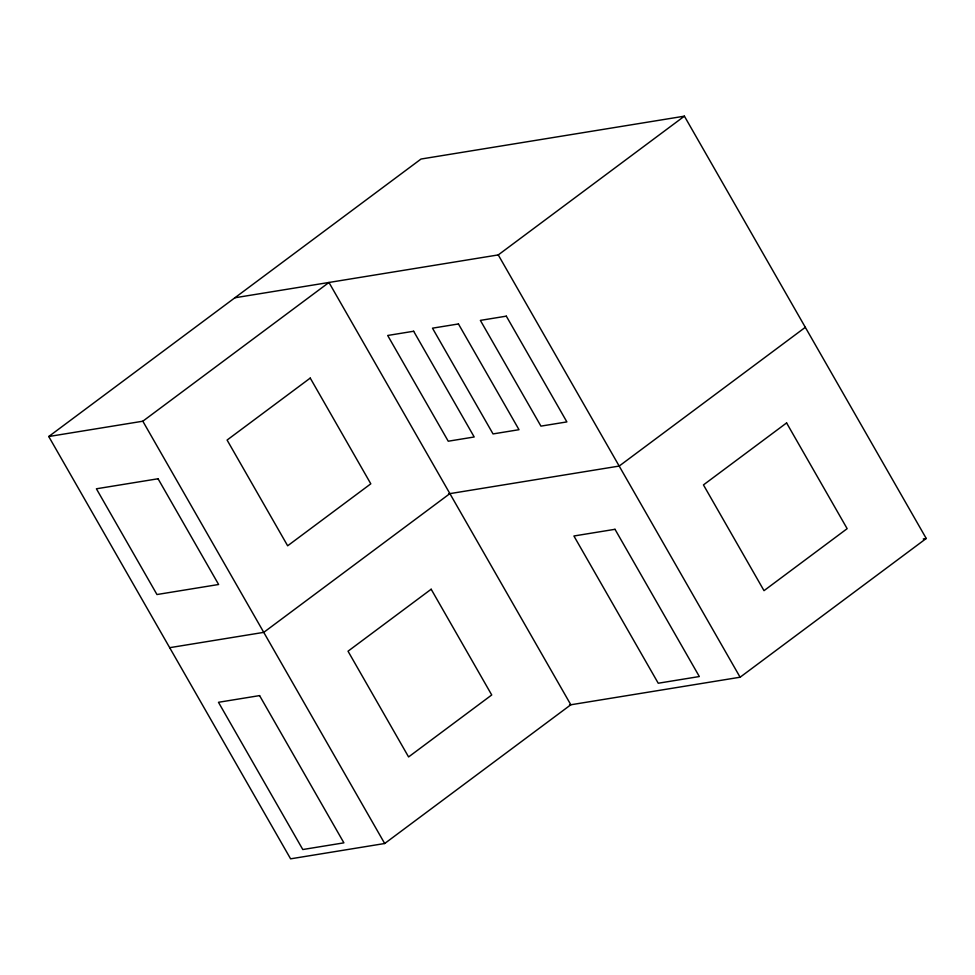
<?xml version="1.0" encoding="UTF-8"?>
<svg xmlns="http://www.w3.org/2000/svg" width="975" height="975" viewBox="0 0 975 975"><rect width="100%" height="100%" fill="white"/><g stroke="black" fill="none" stroke-linecap="round" stroke-linejoin="round"><path stroke-width="1.46" d="M48.75 436.52L142.825 421.212L328.965 282.47L570.826 704.767L384.686 843.509L290.599 858.829L48.75 436.52L421.029 159.035L684.401 116.171L926.25 538.48L740.11 677.223L569.522 704.986M234.89 297.777L498.262 254.914L684.401 116.171M449.889 493.618L263.762 632.361L169.674 647.68M805.326 327.32L619.186 466.062L448.597 493.837M923.252 538.968L926.25 538.48M498.262 254.914L740.11 677.223M142.825 421.212L384.686 843.509M310.245 378.081L227.09 440.054L287.649 545.793L370.805 483.819L310.245 378.081M431.169 589.229L348.026 651.203L408.586 756.941L491.729 694.968L431.169 589.229M786.593 422.931L703.45 484.904L764.01 590.655L847.153 528.669L786.593 422.931M413.644 331.244L387.684 335.473L448.244 441.212L474.203 436.983L413.644 331.244M458.445 323.956L432.486 328.173L493.045 433.924L519.005 429.695L458.445 323.956M506.317 316.156L480.37 320.385L540.93 426.124L566.877 421.907L506.317 316.156M158.06 478.762L96.403 488.792L156.963 594.531L218.619 584.5L158.06 478.762M615.006 529.303L573.909 535.994L658.235 683.231L699.331 676.54L615.006 529.303M259.582 695.602L218.473 702.293L302.798 849.53L343.895 842.839L259.582 695.602"/></g></svg>
